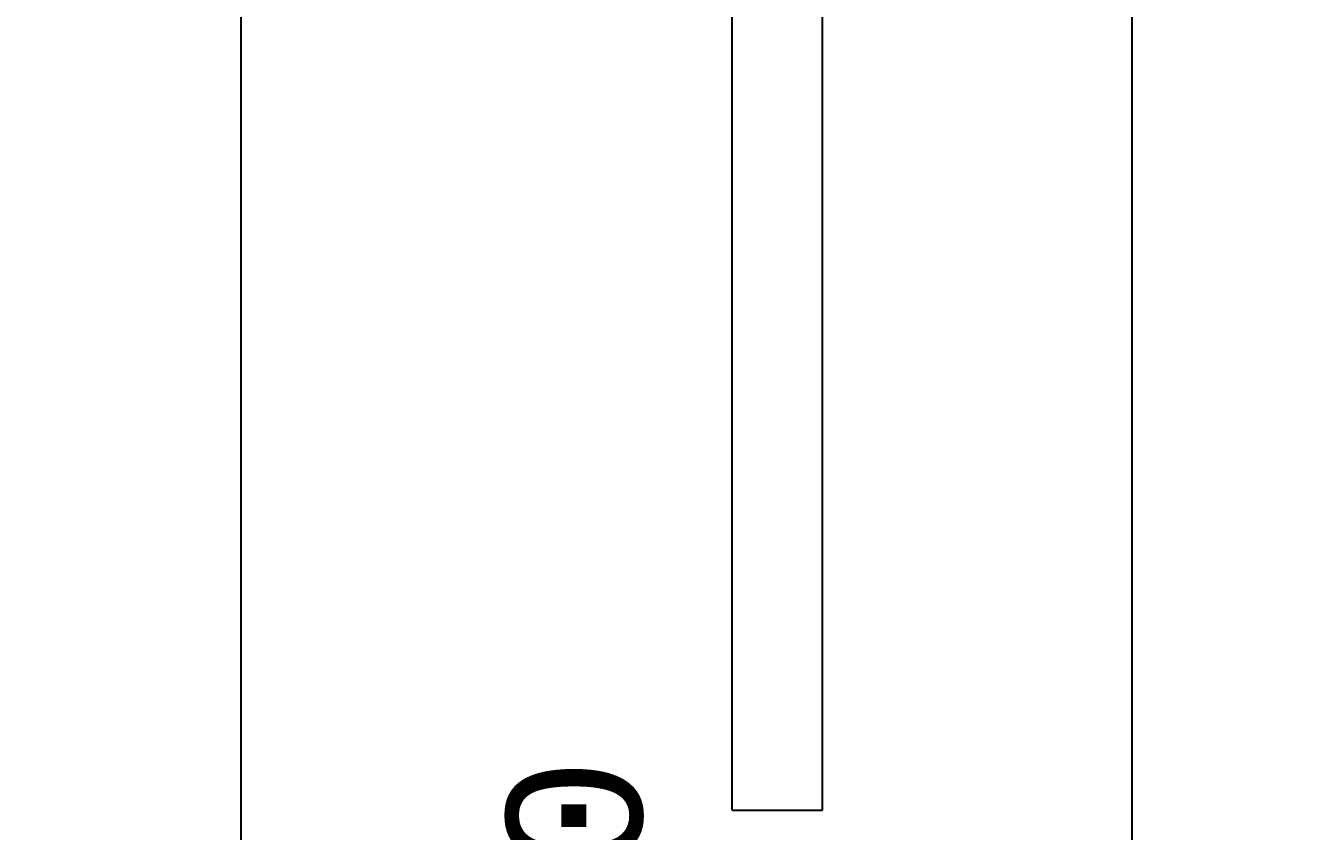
# Model space of a CAD drawing. Extents: x 730354 to 731930, y 4378581 to 4379608.
# Drawn here: x 730585.85 to 730599.99, y 4379480.77 to 4379489.7 of the extents above; entities that cross this region are included whole.
import ezdxf
from ezdxf.enums import TextEntityAlignment as Align

# ---------------------------------------------------------------- set-up
doc = ezdxf.new("R2010")
doc.units = 0
doc.header["$MEASUREMENT"] = 0
doc.layers.get('0').update_dxf_attribs({"linetype": 'CONTINUOUS'})
doc.styles.add('MONOTXT', font='MONOTXT', dxfattribs={"height": 0.2})

msp = doc.modelspace()

# ---------------------------------------------------------------- linework, layer by layer
at = {"color": 7, "linetype": 'CONTINUOUS'}
for p, q in [((730593.67, 4379481.01), (730593.67, 4379581.01)), ((730593.67, 4379481.01), (730593.67, 4379581.01)), ((730594.67, 4379481.01), (730594.67, 4379581.01)), ((730594.67, 4379481.01), (730594.67, 4379581.01)), ((730593.67, 4379481.01), (730594.67, 4379481.01)), ((730593.67, 4379481.01), (730594.67, 4379481.01))]:
    msp.add_line(p, q, dxfattribs=at)

# ---------------------------------------------------------------- texts
at = {"color": 7, "linetype": 'CONTINUOUS', "style": 'MONOTXT'}
msp.add_text('0', height=1.5, rotation=90, dxfattribs=at).set_placement((730591.92, 4379480.95), align=Align.MIDDLE)
msp.add_text('0', height=1.5, rotation=90, dxfattribs=at).set_placement((730591.92, 4379480.95), align=Align.MIDDLE)

# ---------------------------------------------------------------- meshes
at = {"color": 7, "linetype": 'CONTINUOUS'}
mesh = msp.add_polyface(dxfattribs=at)
corners = [(730354.5, 4378581), (730354.5, 4378581), (730354.5, 4378771.962), (730662.5, 4378581), (730354.5, 4378946.493), (730944, 4378581), (730354.5, 4379607.5), (730944, 4379242.007), (730944, 4379607.5)]
mesh.append_faces([[corners[k] for k in face] for face in [(0, 1, 3, 2), (2, 3, 5, 4), (4, 5, 7, 6), (6, 7, 8, 8)]], dxfattribs={"vtx0": -1, "vtx2": -1, "color": 7})
mesh = msp.add_polyface(dxfattribs=at)
corners = [(730364.5, 4379421), (730364.5, 4379421), (730364.5, 4379595.271), (730645.58, 4379421), (730364.5, 4379601.5), (730645.58, 4379427.229), (730645.58, 4379601.5)]
mesh.append_faces([[corners[k] for k in face] for face in [(0, 1, 3, 2), (2, 3, 5, 4), (4, 5, 6, 6)]], dxfattribs={"vtx0": -1, "vtx2": -1, "color": 7})
mesh = msp.add_polyface(dxfattribs=at)
corners = [(730588.23, 4379428.19), (730588.23, 4379428.19), (730588.23, 4379434.309), (730598.1, 4379428.19), (730588.23, 4379594.66), (730598.1, 4379588.541), (730598.1, 4379594.66)]
mesh.append_faces([[corners[k] for k in face] for face in [(0, 1, 3, 2), (2, 3, 5, 4), (4, 5, 6, 6)]], dxfattribs={"vtx0": -1, "vtx2": -1, "color": 7})

doc.saveas('drawing.dxf')
